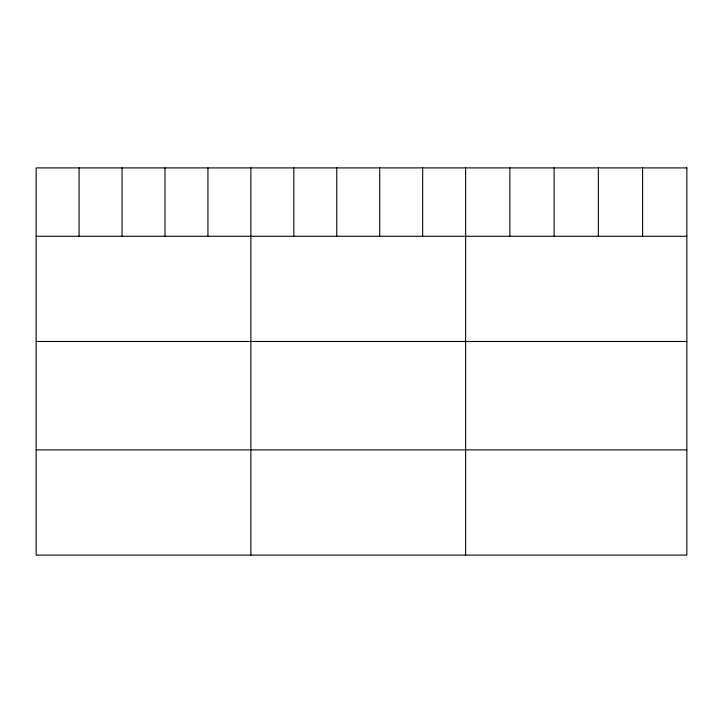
<?xml version="1.0" encoding="UTF-8"?>
<svg xmlns="http://www.w3.org/2000/svg" width="723" height="723" viewBox="0 0 723 723"><rect width="100%" height="100%" fill="white"/><g stroke="black" fill="none" stroke-linecap="round" stroke-linejoin="round"><path stroke-width="1.08" d="M36.15 236.276L686.85 236.276M36.15 341.482L686.85 341.482M36.15 449.878L686.85 449.878M642.602 167.908L642.602 236.276M598.355 167.908L598.355 236.276M554.107 167.908L554.107 236.276M509.86 167.908L509.86 236.276M465.612 167.908L465.612 555.092M422.666 167.908L422.666 236.276M379.72 167.908L379.72 236.276M336.773 167.908L336.773 236.276M293.827 167.908L293.827 236.276M250.881 167.908L250.881 555.092M207.935 167.908L207.935 236.276M164.989 167.908L164.989 236.276M122.042 167.908L122.042 236.276M79.096 167.908L79.096 236.276M686.85 167.908L36.15 167.908L36.15 555.092L686.85 555.092L686.85 167.908"/></g></svg>
